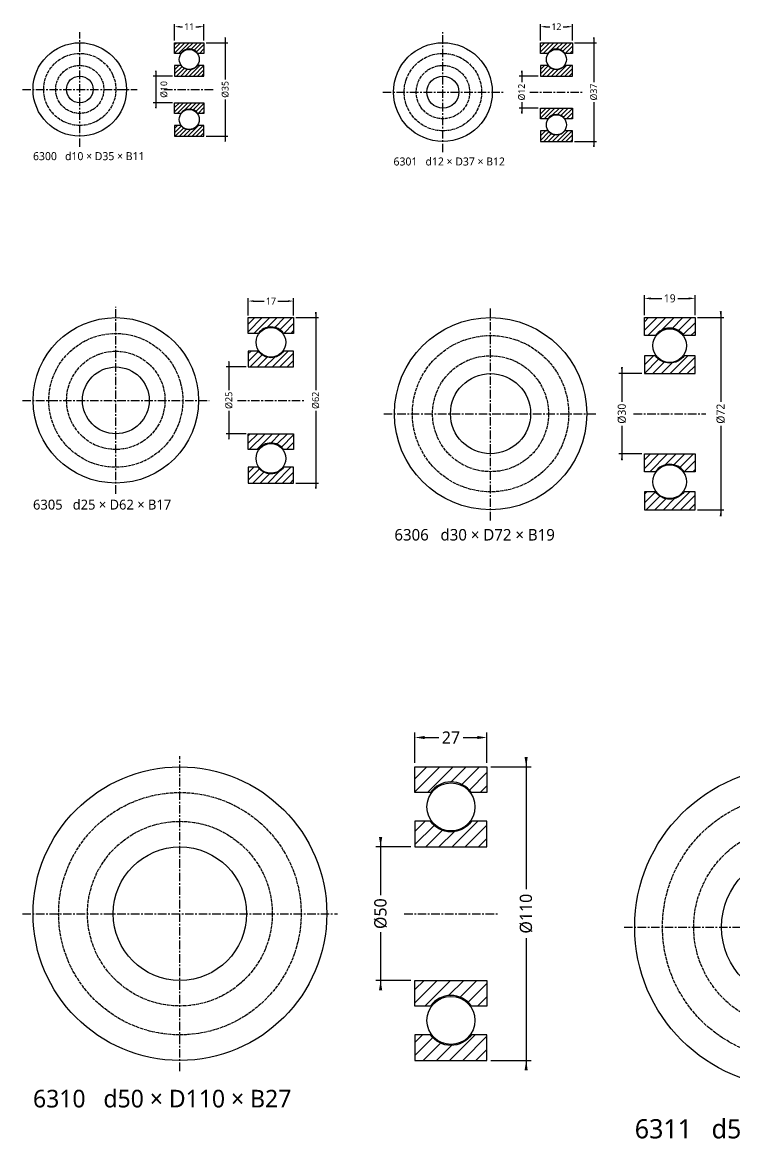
# Model space of a CAD drawing. Header units: millimetres. Extents: x -4 to 1724, y -1412 to 2.
# Drawn here: x -4 to 262.8, y -416.6 to 1.6 of the extents above; entities that cross this region are included whole.
import ezdxf

# ---------------------------------------------------------------- set-up
doc = ezdxf.new("R2010")
doc.units = ezdxf.units.MM
doc.linetypes.add('CENTER', pattern=[5.08, 3.175, -0.635, 0.635, -0.635])
doc.linetypes.add('DASHED', pattern=[1.524, 1.27, -0.254])
for name, color, linetype in [('문자', 7, 'CONTINUOUS'), ('숨은선', 3, 'DASHED'), ('외형선', 7, 'CONTINUOUS'), ('중심선', 1, 'CENTER'), ('치수', 4, 'CONTINUOUS'), ('해칭', 8, 'CONTINUOUS')]:
    doc.layers.add(name, color=color, linetype=linetype)
doc.styles.add('CH_KOR', font='malgun.ttf')
doc.dimstyles.new('CH_DIM', dxfattribs={"dimtxt": 2.5, "dimasz": 2, "dimexe": 1, "dimexo": 0.8, "dimgap": 0.8, "dimtad": 1, "dimdec": 0, "dimtxsty": 'CH_KOR', "dimcen": 2.5, "dimclrd": 4, "dimclre": 4, "dimclrt": 4, "dimazin": 3, "dimtfac": 1, "dimtmove": 0, "dimatfit": 3})

# ---------------------------------------------------------------- blocks, each defined once
blk = doc.blocks.new('_CLOSEDFILLED')
at = {"color": 0, "linetype": 'BYBLOCK'}
blk.add_solid([(-1, 0.16), (0, 0), (-1, -0.16)], dxfattribs=at)
blk = doc.blocks.new('*D1')
at = {"color": 4}
for p, q in [((47.3, 17.5), (55.5, 17.5)), ((54.5, 19.5), (54.5, 3.75)), ((54.5, -3.75), (54.5, -19.5)), ((47.3, -17.5), (55.5, -17.5))]:
    blk.add_line(p, q, dxfattribs=at)
at = {"layer": 'Defpoints'}
for p in [(46.5, 17.5), (54.5, 17.5), (46.5, -17.5)]:
    blk.add_point(p, dxfattribs=at)
at = {"layer": '치수', "color": 4, "xscale": 2, "yscale": 2}
for p, rotation in [((54.5, 17.5), 270), ((54.5, -17.5), 90)]:
    blk.add_blockref('_CLOSEDFILLED', p, dxfattribs=dict(at, rotation=rotation))
at = {"layer": '치수', "color": 4, "insert": (54.5, 0), "char_height": 2.5, "attachment_point": 5, "rotation": 90, "style": 'CH_KOR'}
blk.add_mtext('Ø35', dxfattribs=at)
blk = doc.blocks.new('*D2')
at = {"color": 4}
for p, q in [((34.7, 5), (27.5, 5)), ((28.5, 7), (28.5, -7)), ((34.7, -5), (27.5, -5))]:
    blk.add_line(p, q, dxfattribs=at)
at = {"layer": 'Defpoints'}
for p in [(28.5, 5), (35.5, 5), (35.5, -5)]:
    blk.add_point(p, dxfattribs=at)
at = {"layer": '치수', "color": 4, "xscale": 2, "yscale": 2}
for p, rotation in [((28.5, 5), 270), ((28.5, -5), 90)]:
    blk.add_blockref('_CLOSEDFILLED', p, dxfattribs=dict(at, rotation=rotation))
at = {"layer": '치수', "color": 4, "insert": (31.55, 0), "char_height": 2.5, "attachment_point": 5, "rotation": 90, "style": 'CH_KOR'}
blk.add_mtext('Ø10', dxfattribs=at)
blk = doc.blocks.new('*D3')
at = {"color": 4}
for p, q in [((35.5, 18.3), (35.5, 24.5)), ((37.5, 23.5), (38.5, 23.5)), ((43.5, 23.5), (44.5, 23.5)), ((46.5, 18.3), (46.5, 24.5))]:
    blk.add_line(p, q, dxfattribs=at)
at = {"layer": 'Defpoints'}
for p in [(35.5, 23.5), (35.5, 17.5), (46.5, 17.5)]:
    blk.add_point(p, dxfattribs=at)
at = {"layer": '치수', "color": 4, "xscale": 2, "yscale": 2, "rotation": 180}
blk.add_blockref('_CLOSEDFILLED', (35.5, 23.5), dxfattribs=at)
at = {"layer": '치수', "color": 4, "xscale": 2, "yscale": 2}
blk.add_blockref('_CLOSEDFILLED', (46.5, 23.5), dxfattribs=at)
at = {"layer": '치수', "color": 4, "insert": (41, 23.5), "char_height": 2.5, "attachment_point": 5, "style": 'CH_KOR'}
blk.add_mtext('11', dxfattribs=at)
blk = doc.blocks.new('*D4')
at = {"color": 4}
for p, q in [((49.3, 18.5), (57.5, 18.5)), ((56.5, 20.5), (56.5, 3.75)), ((56.5, -3.75), (56.5, -20.5)), ((49.3, -18.5), (57.5, -18.5))]:
    blk.add_line(p, q, dxfattribs=at)
at = {"layer": 'Defpoints'}
for p in [(48.5, 18.5), (56.5, 18.5), (48.5, -18.5)]:
    blk.add_point(p, dxfattribs=at)
at = {"layer": '치수', "color": 4, "xscale": 2, "yscale": 2}
for p, rotation in [((56.5, 18.5), 270), ((56.5, -18.5), 90)]:
    blk.add_blockref('_CLOSEDFILLED', p, dxfattribs=dict(at, rotation=rotation))
at = {"layer": '치수', "color": 4, "insert": (56.5, 0), "char_height": 2.5, "attachment_point": 5, "rotation": 90, "style": 'CH_KOR'}
blk.add_mtext('Ø37', dxfattribs=at)
blk = doc.blocks.new('*D5')
at = {"color": 4}
for p, q in [((35.7, 6), (28.5, 6)), ((29.5, 8), (29.5, 3.75)), ((29.5, -3.75), (29.5, -8)), ((35.7, -6), (28.5, -6))]:
    blk.add_line(p, q, dxfattribs=at)
at = {"layer": 'Defpoints'}
for p in [(29.5, 6), (36.5, 6), (36.5, -6)]:
    blk.add_point(p, dxfattribs=at)
at = {"layer": '치수', "color": 4, "xscale": 2, "yscale": 2}
for p, rotation in [((29.5, 6), 270), ((29.5, -6), 90)]:
    blk.add_blockref('_CLOSEDFILLED', p, dxfattribs=dict(at, rotation=rotation))
at = {"layer": '치수', "color": 4, "insert": (29.5, 0), "char_height": 2.5, "attachment_point": 5, "rotation": 90, "style": 'CH_KOR'}
blk.add_mtext('Ø12', dxfattribs=at)
blk = doc.blocks.new('*D6')
at = {"color": 4}
for p, q in [((36.5, 19.3), (36.5, 25.5)), ((48.5, 19.3), (48.5, 25.5)), ((38.5, 24.5), (40, 24.5)), ((45, 24.5), (46.5, 24.5))]:
    blk.add_line(p, q, dxfattribs=at)
at = {"layer": 'Defpoints'}
for p in [(36.5, 24.5), (36.5, 18.5), (48.5, 18.5)]:
    blk.add_point(p, dxfattribs=at)
at = {"layer": '치수', "color": 4, "xscale": 2, "yscale": 2, "rotation": 180}
blk.add_blockref('_CLOSEDFILLED', (36.5, 24.5), dxfattribs=at)
at = {"layer": '치수', "color": 4, "xscale": 2, "yscale": 2}
blk.add_blockref('_CLOSEDFILLED', (48.5, 24.5), dxfattribs=at)
at = {"layer": '치수', "color": 4, "insert": (42.5, 24.5), "char_height": 2.5, "attachment_point": 5, "style": 'CH_KOR'}
blk.add_mtext('12', dxfattribs=at)
blk = doc.blocks.new('*D16')
at = {"color": 4}
for p, q in [((67.43, 31), (75.9, 31)), ((74.87, 33.07), (74.87, 3.87)), ((74.87, -3.88), (74.87, -33.07)), ((67.43, -31), (75.9, -31))]:
    blk.add_line(p, q, dxfattribs=at)
at = {"layer": 'Defpoints'}
for p in [(66.6, 31), (74.87, 31), (66.6, -31)]:
    blk.add_point(p, dxfattribs=at)
at = {"layer": '치수', "color": 4, "xscale": 2.066666666666667, "yscale": 2.066666666666667}
for p, rotation in [((74.87, 31), 270), ((74.87, -31), 90)]:
    blk.add_blockref('_CLOSEDFILLED', p, dxfattribs=dict(at, rotation=rotation))
at = {"layer": '치수', "color": 4, "insert": (74.87, 0), "char_height": 2.583, "attachment_point": 5, "rotation": 90, "style": 'CH_KOR'}
blk.add_mtext('Ø62', dxfattribs=at)
blk = doc.blocks.new('*D17')
at = {"color": 4}
for p, q in [((42.37, 14.57), (42.37, 3.88)), ((48.77, 12.5), (41.33, 12.5)), ((42.37, -3.88), (42.37, -14.57)), ((48.77, -12.5), (41.33, -12.5))]:
    blk.add_line(p, q, dxfattribs=at)
at = {"layer": 'Defpoints'}
for p in [(42.37, 12.5), (49.6, 12.5), (49.6, -12.5)]:
    blk.add_point(p, dxfattribs=at)
at = {"layer": '치수', "color": 4, "xscale": 2.066666666666667, "yscale": 2.066666666666667}
for p, rotation in [((42.37, 12.5), 270), ((42.37, -12.5), 90)]:
    blk.add_blockref('_CLOSEDFILLED', p, dxfattribs=dict(at, rotation=rotation))
at = {"layer": '치수', "color": 4, "insert": (42.37, 0), "char_height": 2.583, "attachment_point": 5, "rotation": 90, "style": 'CH_KOR'}
blk.add_mtext('Ø25', dxfattribs=at)
blk = doc.blocks.new('*D18')
at = {"color": 4}
for p, q in [((49.6, 31.83), (49.6, 38.23)), ((66.6, 31.83), (66.6, 38.23)), ((51.67, 37.2), (55.52, 37.2)), ((60.68, 37.2), (64.53, 37.2))]:
    blk.add_line(p, q, dxfattribs=at)
at = {"layer": 'Defpoints'}
for p in [(49.6, 37.2), (49.6, 31), (66.6, 31)]:
    blk.add_point(p, dxfattribs=at)
at = {"layer": '치수', "color": 4, "xscale": 2.066666666666667, "yscale": 2.066666666666667, "rotation": 180}
blk.add_blockref('_CLOSEDFILLED', (49.6, 37.2), dxfattribs=at)
at = {"layer": '치수', "color": 4, "xscale": 2.066666666666667, "yscale": 2.066666666666667}
blk.add_blockref('_CLOSEDFILLED', (66.6, 37.2), dxfattribs=at)
at = {"layer": '치수', "color": 4, "insert": (58.1, 37.2), "char_height": 2.583, "attachment_point": 5, "style": 'CH_KOR'}
blk.add_mtext('17', dxfattribs=at)
blk = doc.blocks.new('*D19')
at = {"color": 4}
for p, q in [((86.2, 38.4), (86.2, 4.5)), ((77.56, 36), (87.4, 36)), ((86.2, -4.5), (86.2, -38.4)), ((77.56, -36), (87.4, -36))]:
    blk.add_line(p, q, dxfattribs=at)
at = {"layer": 'Defpoints'}
for p in [(76.6, 36), (86.2, 36), (76.6, -36)]:
    blk.add_point(p, dxfattribs=at)
at = {"layer": '치수', "color": 4, "xscale": 2.4, "yscale": 2.4}
for p, rotation in [((86.2, 36), 270), ((86.2, -36), 90)]:
    blk.add_blockref('_CLOSEDFILLED', p, dxfattribs=dict(at, rotation=rotation))
at = {"layer": '치수', "color": 4, "insert": (86.2, 0), "char_height": 3, "attachment_point": 5, "rotation": 90, "style": 'CH_KOR'}
blk.add_mtext('Ø72', dxfattribs=at)
blk = doc.blocks.new('*D20')
at = {"color": 4}
for p, q in [((49.2, 17.4), (49.2, 4.5)), ((56.64, 15), (48, 15)), ((49.2, -4.5), (49.2, -17.4)), ((56.64, -15), (48, -15))]:
    blk.add_line(p, q, dxfattribs=at)
at = {"layer": 'Defpoints'}
for p in [(49.2, 15), (57.6, 15), (57.6, -15)]:
    blk.add_point(p, dxfattribs=at)
at = {"layer": '치수', "color": 4, "xscale": 2.4, "yscale": 2.4}
for p, rotation in [((49.2, 15), 270), ((49.2, -15), 90)]:
    blk.add_blockref('_CLOSEDFILLED', p, dxfattribs=dict(at, rotation=rotation))
at = {"layer": '치수', "color": 4, "insert": (49.2, 0), "char_height": 3, "attachment_point": 5, "rotation": 90, "style": 'CH_KOR'}
blk.add_mtext('Ø30', dxfattribs=at)
blk = doc.blocks.new('*D21')
at = {"color": 4}
for p, q in [((57.6, 36.96), (57.6, 44.4)), ((60, 43.2), (64.1, 43.2)), ((70.1, 43.2), (74.2, 43.2)), ((76.6, 36.96), (76.6, 44.4))]:
    blk.add_line(p, q, dxfattribs=at)
at = {"layer": 'Defpoints'}
for p in [(57.6, 43.2), (57.6, 36), (76.6, 36)]:
    blk.add_point(p, dxfattribs=at)
at = {"layer": '치수', "color": 4, "xscale": 2.4, "yscale": 2.4, "rotation": 180}
blk.add_blockref('_CLOSEDFILLED', (57.6, 43.2), dxfattribs=at)
at = {"layer": '치수', "color": 4, "xscale": 2.4, "yscale": 2.4}
blk.add_blockref('_CLOSEDFILLED', (76.6, 43.2), dxfattribs=at)
at = {"layer": '치수', "color": 4, "insert": (67.1, 43.2), "char_height": 3, "attachment_point": 5, "style": 'CH_KOR'}
blk.add_mtext('19', dxfattribs=at)
blk = doc.blocks.new('*D31')
at = {"color": 4}
for p, q in [((129.67, 58.67), (129.67, 9.17)), ((116.47, 55), (131.5, 55)), ((129.67, -9.17), (129.67, -58.67)), ((116.47, -55), (131.5, -55))]:
    blk.add_line(p, q, dxfattribs=at)
at = {"layer": 'Defpoints'}
for p in [(115, 55), (129.67, 55), (115, -55)]:
    blk.add_point(p, dxfattribs=at)
at = {"layer": '치수', "color": 4, "xscale": 3.6666666666666665, "yscale": 3.6666666666666665}
for p, rotation in [((129.67, 55), 270), ((129.67, -55), 90)]:
    blk.add_blockref('_CLOSEDFILLED', p, dxfattribs=dict(at, rotation=rotation))
at = {"layer": '치수', "color": 4, "insert": (129.67, 0), "char_height": 4.583, "attachment_point": 5, "rotation": 90, "style": 'CH_KOR'}
blk.add_mtext('Ø110', dxfattribs=at)
blk = doc.blocks.new('*D32')
at = {"color": 4}
for p, q in [((75.17, 28.67), (75.17, 6.88)), ((86.53, 25), (73.33, 25)), ((75.17, -6.88), (75.17, -28.67)), ((86.53, -25), (73.33, -25))]:
    blk.add_line(p, q, dxfattribs=at)
at = {"layer": 'Defpoints'}
for p in [(75.17, 25), (88, 25), (88, -25)]:
    blk.add_point(p, dxfattribs=at)
at = {"layer": '치수', "color": 4, "xscale": 3.6666666666666665, "yscale": 3.6666666666666665}
for p, rotation in [((75.17, 25), 270), ((75.17, -25), 90)]:
    blk.add_blockref('_CLOSEDFILLED', p, dxfattribs=dict(at, rotation=rotation))
at = {"layer": '치수', "color": 4, "insert": (75.17, 0), "char_height": 4.583, "attachment_point": 5, "rotation": 90, "style": 'CH_KOR'}
blk.add_mtext('Ø50', dxfattribs=at)
blk = doc.blocks.new('*D33')
at = {"color": 4}
for p, q in [((88, 56.47), (88, 67.83)), ((115, 56.47), (115, 67.83)), ((91.67, 66), (96.92, 66)), ((106.08, 66), (111.33, 66))]:
    blk.add_line(p, q, dxfattribs=at)
at = {"layer": 'Defpoints'}
for p in [(88, 66), (88, 55), (115, 55)]:
    blk.add_point(p, dxfattribs=at)
at = {"layer": '치수', "color": 4, "xscale": 3.6666666666666665, "yscale": 3.6666666666666665, "rotation": 180}
blk.add_blockref('_CLOSEDFILLED', (88, 66), dxfattribs=at)
at = {"layer": '치수', "color": 4, "xscale": 3.6666666666666665, "yscale": 3.6666666666666665}
blk.add_blockref('_CLOSEDFILLED', (115, 66), dxfattribs=at)
at = {"layer": '치수', "color": 4, "insert": (101.5, 66), "char_height": 4.583, "attachment_point": 5, "style": 'CH_KOR'}
blk.add_mtext('27', dxfattribs=at)
blk = doc.blocks.new('*D34')
at = {"color": 4}
for p, q in [((141, 64), (141, 10)), ((126.6, 60), (143, 60)), ((141, -10), (141, -64)), ((126.6, -60), (143, -60))]:
    blk.add_line(p, q, dxfattribs=at)
at = {"layer": 'Defpoints'}
for p in [(125, 60), (141, 60), (125, -60)]:
    blk.add_point(p, dxfattribs=at)
at = {"layer": '치수', "color": 4, "xscale": 4, "yscale": 4}
for p, rotation in [((141, 60), 270), ((141, -60), 90)]:
    blk.add_blockref('_CLOSEDFILLED', p, dxfattribs=dict(at, rotation=rotation))
at = {"layer": '치수', "color": 4, "insert": (141, 0), "char_height": 5, "attachment_point": 5, "rotation": 90, "style": 'CH_KOR'}
blk.add_mtext('Ø120', dxfattribs=at)
blk = doc.blocks.new('*D35')
at = {"color": 4}
for p, q in [((82, 31.5), (82, 7.5)), ((94.4, 27.5), (80, 27.5)), ((82, -7.5), (82, -31.5)), ((94.4, -27.5), (80, -27.5))]:
    blk.add_line(p, q, dxfattribs=at)
at = {"layer": 'Defpoints'}
for p in [(82, 27.5), (96, 27.5), (96, -27.5)]:
    blk.add_point(p, dxfattribs=at)
at = {"layer": '치수', "color": 4, "xscale": 4, "yscale": 4}
for p, rotation in [((82, 27.5), 270), ((82, -27.5), 90)]:
    blk.add_blockref('_CLOSEDFILLED', p, dxfattribs=dict(at, rotation=rotation))
at = {"layer": '치수', "color": 4, "insert": (82, 0), "char_height": 5, "attachment_point": 5, "rotation": 90, "style": 'CH_KOR'}
blk.add_mtext('Ø55', dxfattribs=at)
blk = doc.blocks.new('*D36')
at = {"color": 4}
for p, q in [((96, 61.6), (96, 74)), ((100, 72), (105.5, 72)), ((115.5, 72), (121, 72)), ((125, 61.6), (125, 74))]:
    blk.add_line(p, q, dxfattribs=at)
at = {"layer": 'Defpoints'}
for p in [(96, 72), (96, 60), (125, 60)]:
    blk.add_point(p, dxfattribs=at)
at = {"layer": '치수', "color": 4, "xscale": 4, "yscale": 4, "rotation": 180}
blk.add_blockref('_CLOSEDFILLED', (96, 72), dxfattribs=at)
at = {"layer": '치수', "color": 4, "xscale": 4, "yscale": 4}
blk.add_blockref('_CLOSEDFILLED', (125, 72), dxfattribs=at)
at = {"layer": '치수', "color": 4, "insert": (110.5, 72), "char_height": 5, "attachment_point": 5, "style": 'CH_KOR'}
blk.add_mtext('29', dxfattribs=at)
blk = doc.blocks.new('BRG_6300')
at = {"layer": '해칭'}
h = blk.add_hatch(dxfattribs=at)
h.set_pattern_fill('ANSI31', scale=0.35)
h.paths.add_polyline_path([(35.5, 17.5), (46.5, 17.5), (46.5, 13.5), (44.19, 13.5, 0.51797), (37.81, 13.5), (35.5, 13.5)])
h = blk.add_hatch(dxfattribs=at)
h.set_pattern_fill('ANSI31', scale=0.35)
h.paths.add_polyline_path([(35.5, 5), (46.5, 5), (46.5, 9), (44.19, 9, -0.51797), (37.81, 9), (35.5, 9)])
h = blk.add_hatch(dxfattribs=at)
h.set_pattern_fill('ANSI31', scale=0.35)
h.paths.add_polyline_path([(35.5, -5), (46.5, -5), (46.5, -9), (44.19, -9, 0.51797), (37.81, -9), (35.5, -9)])
h = blk.add_hatch(dxfattribs=at)
h.set_pattern_fill('ANSI31', scale=0.35)
h.paths.add_polyline_path([(35.5, -17.5), (46.5, -17.5), (46.5, -13.5), (44.19, -13.5, -0.51797), (37.81, -13.5), (35.5, -13.5)])
at = {"layer": '숨은선'}
for radius in [13.5, 9]:
    blk.add_circle((0, 0), radius, dxfattribs=at)
at = {"layer": '외형선'}
for points in [[(35.5, 17.5), (46.5, 17.5), (46.5, 13.5), (44.19, 13.5, 0.51797), (37.81, 13.5), (35.5, 13.5)], [(35.5, 5), (46.5, 5), (46.5, 9), (44.19, 9, -0.51797), (37.81, 9), (35.5, 9)], [(35.5, -5), (46.5, -5), (46.5, -9), (44.19, -9, 0.51797), (37.81, -9), (35.5, -9)], [(35.5, -17.5), (46.5, -17.5), (46.5, -13.5), (44.19, -13.5, -0.51797), (37.81, -13.5), (35.5, -13.5)]]:
    blk.add_lwpolyline(points, format="xyb", close=True, dxfattribs=at)
for centre, radius in [((0, 0), 17.5), ((41, 11.25), 3.75), ((0, 0), 5), ((41, -11.25), 3.75)]:
    blk.add_circle(centre, radius, dxfattribs=at)
at = {"layer": '중심선'}
for p, q in [((0, -21.5), (0, 21.5)), ((-21.5, 0), (21.5, 0)), ((31.5, 0), (50.5, 0))]:
    blk.add_line(p, q, dxfattribs=at)
at = {"layer": '문자', "style": 'CH_KOR'}
blk.add_text('6300   d10 × D35 × B11', height=3, dxfattribs=at).set_placement((-17.5, -26.5))
at = {"layer": '치수'}
dim = blk.add_linear_dim(base=(35.5, 23.5), p1=(35.5, 17.5), p2=(46.5, 17.5), dimstyle='CH_DIM', override={"dimscale": 1}, dxfattribs=at)
dim.commit()
dim.dimension.update_dxf_attribs({"geometry": '*D3', "text_midpoint": (41, 23.5)})
for base, p1, p2, text, picture, middle in [((54.5, 17.5), (46.5, 17.5), (46.5, -17.5), 'Ø35', '*D1', (54.5, 0)), ((28.5, 5), (35.5, 5), (35.5, -5), 'Ø10', '*D2', (31.55, 0))]:
    dim = blk.add_linear_dim(base=base, p1=p1, p2=p2, angle=90, text=text, dimstyle='CH_DIM', override={"dimscale": 1}, dxfattribs=at)
    dim.commit()
    dim.dimension.update_dxf_attribs({"geometry": picture, "text_midpoint": middle})
blk = doc.blocks.new('BRG_6301')
at = {"layer": '해칭'}
h = blk.add_hatch(dxfattribs=at)
h.set_pattern_fill('ANSI31', scale=0.37)
h.paths.add_polyline_path([(36.5, 18.5), (48.5, 18.5), (48.5, 14.5), (45.69, 14.5, 0.51797), (39.31, 14.5), (36.5, 14.5)])
h = blk.add_hatch(dxfattribs=at)
h.set_pattern_fill('ANSI31', scale=0.37)
h.paths.add_polyline_path([(36.5, 6), (48.5, 6), (48.5, 10), (45.69, 10, -0.51797), (39.31, 10), (36.5, 10)])
h = blk.add_hatch(dxfattribs=at)
h.set_pattern_fill('ANSI31', scale=0.37)
h.paths.add_polyline_path([(36.5, -6), (48.5, -6), (48.5, -10), (45.69, -10, 0.51797), (39.31, -10), (36.5, -10)])
h = blk.add_hatch(dxfattribs=at)
h.set_pattern_fill('ANSI31', scale=0.37)
h.paths.add_polyline_path([(36.5, -18.5), (48.5, -18.5), (48.5, -14.5), (45.69, -14.5, -0.51797), (39.31, -14.5), (36.5, -14.5)])
at = {"layer": '숨은선'}
for radius in [14.5, 10]:
    blk.add_circle((0, 0), radius, dxfattribs=at)
at = {"layer": '외형선'}
for points in [[(36.5, 18.5), (48.5, 18.5), (48.5, 14.5), (45.69, 14.5, 0.51797), (39.31, 14.5), (36.5, 14.5)], [(36.5, 6), (48.5, 6), (48.5, 10), (45.69, 10, -0.51797), (39.31, 10), (36.5, 10)], [(36.5, -6), (48.5, -6), (48.5, -10), (45.69, -10, 0.51797), (39.31, -10), (36.5, -10)], [(36.5, -18.5), (48.5, -18.5), (48.5, -14.5), (45.69, -14.5, -0.51797), (39.31, -14.5), (36.5, -14.5)]]:
    blk.add_lwpolyline(points, format="xyb", close=True, dxfattribs=at)
for centre, radius in [((0, 0), 18.5), ((42.5, 12.25), 3.75), ((0, 0), 6), ((42.5, -12.25), 3.75)]:
    blk.add_circle(centre, radius, dxfattribs=at)
at = {"layer": '중심선'}
for p, q in [((0, -22.5), (0, 22.5)), ((-22.5, 0), (22.5, 0)), ((32.5, 0), (52.5, 0))]:
    blk.add_line(p, q, dxfattribs=at)
at = {"layer": '문자', "style": 'CH_KOR'}
blk.add_text('6301   d12 × D37 × B12', height=3, dxfattribs=at).set_placement((-18.5, -27.5))
at = {"layer": '치수'}
dim = blk.add_linear_dim(base=(36.5, 24.5), p1=(36.5, 18.5), p2=(48.5, 18.5), dimstyle='CH_DIM', override={"dimscale": 1}, dxfattribs=at)
dim.commit()
dim.dimension.update_dxf_attribs({"geometry": '*D6', "text_midpoint": (42.5, 24.5)})
for base, p1, p2, text, picture, middle in [((56.5, 18.5), (48.5, 18.5), (48.5, -18.5), 'Ø37', '*D4', (56.5, 0)), ((29.5, 6), (36.5, 6), (36.5, -6), 'Ø12', '*D5', (29.5, 0))]:
    dim = blk.add_linear_dim(base=base, p1=p1, p2=p2, angle=90, text=text, dimstyle='CH_DIM', override={"dimscale": 1}, dxfattribs=at)
    dim.commit()
    dim.dimension.update_dxf_attribs({"geometry": picture, "text_midpoint": middle})
blk = doc.blocks.new('BRG_6305')
at = {"layer": '해칭'}
h = blk.add_hatch(dxfattribs=at)
h.set_pattern_fill('ANSI31', scale=0.62)
h.paths.add_polyline_path([(49.6, 31), (66.6, 31), (66.6, 25.08), (62.81, 25.08, 0.51797), (53.39, 25.08), (49.6, 25.08)])
h = blk.add_hatch(dxfattribs=at)
h.set_pattern_fill('ANSI31', scale=0.62)
h.paths.add_polyline_path([(49.6, 12.5), (66.6, 12.5), (66.6, 18.42), (62.81, 18.42, -0.51797), (53.39, 18.42), (49.6, 18.42)])
h = blk.add_hatch(dxfattribs=at)
h.set_pattern_fill('ANSI31', scale=0.62)
h.paths.add_polyline_path([(49.6, -12.5), (66.6, -12.5), (66.6, -18.42), (62.81, -18.42, 0.51797), (53.39, -18.42), (49.6, -18.42)])
h = blk.add_hatch(dxfattribs=at)
h.set_pattern_fill('ANSI31', scale=0.62)
h.paths.add_polyline_path([(49.6, -31), (66.6, -31), (66.6, -25.08), (62.81, -25.08, -0.51797), (53.39, -25.08), (49.6, -25.08)])
at = {"layer": '숨은선'}
for radius in [25.08, 18.42]:
    blk.add_circle((0, 0), radius, dxfattribs=at)
at = {"layer": '외형선'}
for points in [[(49.6, 31), (66.6, 31), (66.6, 25.08), (62.81, 25.08, 0.51797), (53.39, 25.08), (49.6, 25.08)], [(49.6, 12.5), (66.6, 12.5), (66.6, 18.42), (62.81, 18.42, -0.51797), (53.39, 18.42), (49.6, 18.42)], [(49.6, -12.5), (66.6, -12.5), (66.6, -18.42), (62.81, -18.42, 0.51797), (53.39, -18.42), (49.6, -18.42)], [(49.6, -31), (66.6, -31), (66.6, -25.08), (62.81, -25.08, -0.51797), (53.39, -25.08), (49.6, -25.08)]]:
    blk.add_lwpolyline(points, format="xyb", close=True, dxfattribs=at)
for centre, radius in [((0, 0), 31), ((58.1, 21.75), 5.55), ((0, 0), 12.5), ((58.1, -21.75), 5.55)]:
    blk.add_circle(centre, radius, dxfattribs=at)
at = {"layer": '중심선'}
for p, q in [((0, -35), (0, 35)), ((-35, 0), (35, 0)), ((45.6, 0), (70.6, 0))]:
    blk.add_line(p, q, dxfattribs=at)
at = {"layer": '문자', "style": 'CH_KOR'}
blk.add_text('6305   d25 × D62 × B17', height=3.72, dxfattribs=at).set_placement((-31, -40.92))
at = {"layer": '치수'}
dim = blk.add_linear_dim(base=(49.6, 37.2), p1=(49.6, 31), p2=(66.6, 31), dimstyle='CH_DIM', override={"dimscale": 1.033333}, dxfattribs=at)
dim.commit()
dim.dimension.update_dxf_attribs({"geometry": '*D18', "text_midpoint": (58.1, 37.2)})
for base, p1, p2, text, picture, middle in [((74.87, 31), (66.6, 31), (66.6, -31), 'Ø62', '*D16', (74.87, 0)), ((42.37, 12.5), (49.6, 12.5), (49.6, -12.5), 'Ø25', '*D17', (42.37, 0))]:
    dim = blk.add_linear_dim(base=base, p1=p1, p2=p2, angle=90, text=text, dimstyle='CH_DIM', override={"dimscale": 1.033333}, dxfattribs=at)
    dim.commit()
    dim.dimension.update_dxf_attribs({"geometry": picture, "text_midpoint": middle})
blk = doc.blocks.new('BRG_6306')
at = {"layer": '해칭'}
h = blk.add_hatch(dxfattribs=at)
h.set_pattern_fill('ANSI31', scale=0.72)
h.paths.add_polyline_path([(57.6, 36), (76.6, 36), (76.6, 29.28), (72.45, 29.28, 0.51797), (61.75, 29.28), (57.6, 29.28)])
h = blk.add_hatch(dxfattribs=at)
h.set_pattern_fill('ANSI31', scale=0.72)
h.paths.add_polyline_path([(57.6, 15), (76.6, 15), (76.6, 21.72), (72.45, 21.72, -0.51797), (61.75, 21.72), (57.6, 21.72)])
h = blk.add_hatch(dxfattribs=at)
h.set_pattern_fill('ANSI31', scale=0.72)
h.paths.add_polyline_path([(57.6, -15), (76.6, -15), (76.6, -21.72), (72.45, -21.72, 0.51797), (61.75, -21.72), (57.6, -21.72)])
h = blk.add_hatch(dxfattribs=at)
h.set_pattern_fill('ANSI31', scale=0.72)
h.paths.add_polyline_path([(57.6, -36), (76.6, -36), (76.6, -29.28), (72.45, -29.28, -0.51797), (61.75, -29.28), (57.6, -29.28)])
at = {"layer": '숨은선'}
for radius in [29.28, 21.72]:
    blk.add_circle((0, 0), radius, dxfattribs=at)
at = {"layer": '외형선'}
for points in [[(57.6, 36), (76.6, 36), (76.6, 29.28), (72.45, 29.28, 0.51797), (61.75, 29.28), (57.6, 29.28)], [(57.6, 15), (76.6, 15), (76.6, 21.72), (72.45, 21.72, -0.51797), (61.75, 21.72), (57.6, 21.72)], [(57.6, -15), (76.6, -15), (76.6, -21.72), (72.45, -21.72, 0.51797), (61.75, -21.72), (57.6, -21.72)], [(57.6, -36), (76.6, -36), (76.6, -29.28), (72.45, -29.28, -0.51797), (61.75, -29.28), (57.6, -29.28)]]:
    blk.add_lwpolyline(points, format="xyb", close=True, dxfattribs=at)
for centre, radius in [((0, 0), 36), ((67.1, 25.5), 6.3), ((0, 0), 15), ((67.1, -25.5), 6.3)]:
    blk.add_circle(centre, radius, dxfattribs=at)
at = {"layer": '중심선'}
for p, q in [((0, -40), (0, 40)), ((-40, 0), (40, 0)), ((53.6, 0), (80.6, 0))]:
    blk.add_line(p, q, dxfattribs=at)
at = {"layer": '문자', "style": 'CH_KOR'}
blk.add_text('6306   d30 × D72 × B19', height=4.32, dxfattribs=at).set_placement((-36, -47.52))
at = {"layer": '치수'}
dim = blk.add_linear_dim(base=(57.6, 43.2), p1=(57.6, 36), p2=(76.6, 36), dimstyle='CH_DIM', override={"dimscale": 1.2}, dxfattribs=at)
dim.commit()
dim.dimension.update_dxf_attribs({"geometry": '*D21', "text_midpoint": (67.1, 43.2)})
for base, p1, p2, text, picture, middle in [((86.2, 36), (76.6, 36), (76.6, -36), 'Ø72', '*D19', (86.2, 0)), ((49.2, 15), (57.6, 15), (57.6, -15), 'Ø30', '*D20', (49.2, 0))]:
    dim = blk.add_linear_dim(base=base, p1=p1, p2=p2, angle=90, text=text, dimstyle='CH_DIM', override={"dimscale": 1.2}, dxfattribs=at)
    dim.commit()
    dim.dimension.update_dxf_attribs({"geometry": picture, "text_midpoint": middle})
blk = doc.blocks.new('BRG_6310')
at = {"layer": '해칭'}
h = blk.add_hatch(dxfattribs=at)
h.set_pattern_fill('ANSI31', scale=1.1)
h.paths.add_polyline_path([(88, 55), (115, 55), (115, 45.4), (109.15, 45.4, 0.51797), (93.85, 45.4), (88, 45.4)])
h = blk.add_hatch(dxfattribs=at)
h.set_pattern_fill('ANSI31', scale=1.1)
h.paths.add_polyline_path([(88, 25), (115, 25), (115, 34.6), (109.15, 34.6, -0.51797), (93.85, 34.6), (88, 34.6)])
h = blk.add_hatch(dxfattribs=at)
h.set_pattern_fill('ANSI31', scale=1.1)
h.paths.add_polyline_path([(88, -25), (115, -25), (115, -34.6), (109.15, -34.6, 0.51797), (93.85, -34.6), (88, -34.6)])
h = blk.add_hatch(dxfattribs=at)
h.set_pattern_fill('ANSI31', scale=1.1)
h.paths.add_polyline_path([(88, -55), (115, -55), (115, -45.4), (109.15, -45.4, -0.51797), (93.85, -45.4), (88, -45.4)])
at = {"layer": '숨은선'}
for radius in [45.4, 34.6]:
    blk.add_circle((0, 0), radius, dxfattribs=at)
at = {"layer": '외형선'}
for points in [[(88, 55), (115, 55), (115, 45.4), (109.15, 45.4, 0.51797), (93.85, 45.4), (88, 45.4)], [(88, 25), (115, 25), (115, 34.6), (109.15, 34.6, -0.51797), (93.85, 34.6), (88, 34.6)], [(88, -25), (115, -25), (115, -34.6), (109.15, -34.6, 0.51797), (93.85, -34.6), (88, -34.6)], [(88, -55), (115, -55), (115, -45.4), (109.15, -45.4, -0.51797), (93.85, -45.4), (88, -45.4)]]:
    blk.add_lwpolyline(points, format="xyb", close=True, dxfattribs=at)
for centre, radius in [((0, 0), 55), ((101.5, 40), 9), ((0, 0), 25), ((101.5, -40), 9)]:
    blk.add_circle(centre, radius, dxfattribs=at)
at = {"layer": '중심선'}
for p, q in [((0, -59), (0, 59)), ((-59, 0), (59, 0)), ((84, 0), (119, 0))]:
    blk.add_line(p, q, dxfattribs=at)
at = {"layer": '문자', "style": 'CH_KOR'}
blk.add_text('6310   d50 × D110 × B27', height=6.6, dxfattribs=at).set_placement((-55, -72.6))
at = {"layer": '치수'}
dim = blk.add_linear_dim(base=(88, 66), p1=(88, 55), p2=(115, 55), dimstyle='CH_DIM', override={"dimscale": 1.833333}, dxfattribs=at)
dim.commit()
dim.dimension.update_dxf_attribs({"geometry": '*D33', "text_midpoint": (101.5, 66)})
for base, p1, p2, text, picture, middle in [((129.67, 55), (115, 55), (115, -55), 'Ø110', '*D31', (129.67, 0)), ((75.17, 25), (88, 25), (88, -25), 'Ø50', '*D32', (75.17, 0))]:
    dim = blk.add_linear_dim(base=base, p1=p1, p2=p2, angle=90, text=text, dimstyle='CH_DIM', override={"dimscale": 1.833333}, dxfattribs=at)
    dim.commit()
    dim.dimension.update_dxf_attribs({"geometry": picture, "text_midpoint": middle})
blk = doc.blocks.new('BRG_6311')
at = {"layer": '해칭'}
h = blk.add_hatch(dxfattribs=at)
h.set_pattern_fill('ANSI31', scale=1.2)
h.paths.add_polyline_path([(96, 60), (125, 60), (125, 49.6), (118.78, 49.6, 0.51797), (102.22, 49.6), (96, 49.6)])
h = blk.add_hatch(dxfattribs=at)
h.set_pattern_fill('ANSI31', scale=1.2)
h.paths.add_polyline_path([(96, 27.5), (125, 27.5), (125, 37.9), (118.78, 37.9, -0.51797), (102.22, 37.9), (96, 37.9)])
h = blk.add_hatch(dxfattribs=at)
h.set_pattern_fill('ANSI31', scale=1.2)
h.paths.add_polyline_path([(96, -27.5), (125, -27.5), (125, -37.9), (118.78, -37.9, 0.51797), (102.22, -37.9), (96, -37.9)])
h = blk.add_hatch(dxfattribs=at)
h.set_pattern_fill('ANSI31', scale=1.2)
h.paths.add_polyline_path([(96, -60), (125, -60), (125, -49.6), (118.78, -49.6, -0.51797), (102.22, -49.6), (96, -49.6)])
at = {"layer": '숨은선'}
for radius in [49.6, 37.9]:
    blk.add_circle((0, 0), radius, dxfattribs=at)
at = {"layer": '외형선'}
for points in [[(96, 60), (125, 60), (125, 49.6), (118.78, 49.6, 0.51797), (102.22, 49.6), (96, 49.6)], [(96, 27.5), (125, 27.5), (125, 37.9), (118.78, 37.9, -0.51797), (102.22, 37.9), (96, 37.9)], [(96, -27.5), (125, -27.5), (125, -37.9), (118.78, -37.9, 0.51797), (102.22, -37.9), (96, -37.9)], [(96, -60), (125, -60), (125, -49.6), (118.78, -49.6, -0.51797), (102.22, -49.6), (96, -49.6)]]:
    blk.add_lwpolyline(points, format="xyb", close=True, dxfattribs=at)
for centre, radius in [((0, 0), 60), ((110.5, 43.75), 9.75), ((0, 0), 27.5), ((110.5, -43.75), 9.75)]:
    blk.add_circle(centre, radius, dxfattribs=at)
at = {"layer": '중심선'}
for p, q in [((0, -64), (0, 64)), ((-64, 0), (64, 0)), ((92, 0), (129, 0))]:
    blk.add_line(p, q, dxfattribs=at)
at = {"layer": '문자', "style": 'CH_KOR'}
blk.add_text('6311   d55 × D120 × B29', height=7.2, dxfattribs=at).set_placement((-60, -79.2))
at = {"layer": '치수'}
dim = blk.add_linear_dim(base=(96, 72), p1=(96, 60), p2=(125, 60), dimstyle='CH_DIM', override={"dimscale": 2}, dxfattribs=at)
dim.commit()
dim.dimension.update_dxf_attribs({"geometry": '*D36', "text_midpoint": (110.5, 72)})
for base, p1, p2, text, picture, middle in [((141, 60), (125, 60), (125, -60), 'Ø120', '*D34', (141, 0)), ((82, 27.5), (96, 27.5), (96, -27.5), 'Ø55', '*D35', (82, 0))]:
    dim = blk.add_linear_dim(base=base, p1=p1, p2=p2, angle=90, text=text, dimstyle='CH_DIM', override={"dimscale": 2}, dxfattribs=at)
    dim.commit()
    dim.dimension.update_dxf_attribs({"geometry": picture, "text_midpoint": middle})

msp = doc.modelspace()

# ---------------------------------------------------------------- block references
for name, p in [('BRG_6300', (17.5, -23.5)), ('BRG_6301', (153.5, -24.5)), ('BRG_6306', (171.33, -145)), ('BRG_6305', (31, -140)), ('BRG_6310', (55, -332.33)), ('BRG_6311', (285.33, -337.33))]:
    msp.add_blockref(name, p)

doc.saveas('drawing.dxf')
